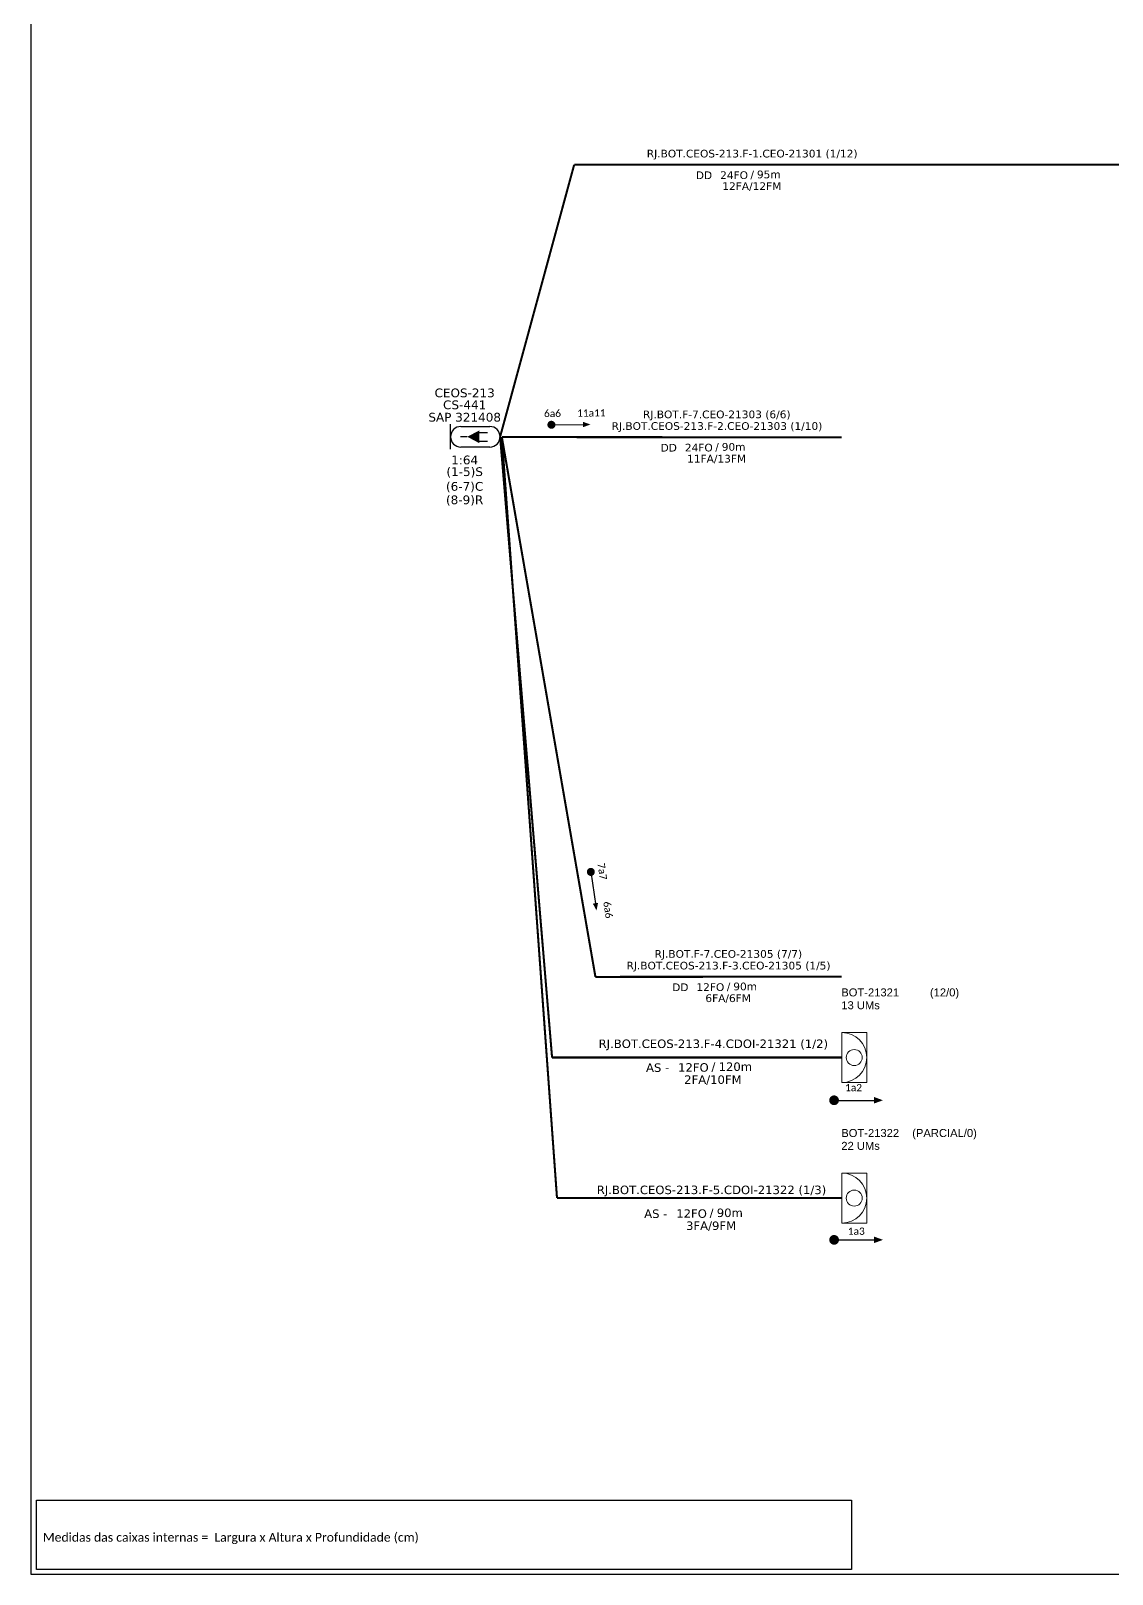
# Model space of a CAD drawing. Header units: metres. Extents: x 0 to 841, y 0 to 594.
# Drawn here: x -0.2 to 207.7, y -0.1 to 296.9 of the extents above; entities that cross this region are included whole.
import ezdxf
from ezdxf.enums import TextEntityAlignment as Align

# ---------------------------------------------------------------- set-up
doc = ezdxf.new("R2010")
doc.units = ezdxf.units.M
for name, color, linetype, lineweight in [("20.0-LEGENDA DOS CDO'S", 1, 'Continuous', 0), ('20.1-CDO_INTERIOR', 1, 'Continuous', 0), ('40.1-ETIQUETAS', 1, 'Continuous', 20)]:
    doc.layers.add(name, color=color, linetype=linetype, lineweight=lineweight)
for name, color, linetype in [('20.4-CEOS', 1, 'Continuous'), ('CAP a instalar', 1, 'Continuous'), ('SETA', 7, 'Continuous')]:
    doc.layers.add(name, color=color, linetype=linetype)
doc.styles.add('ARIAL', font='arial.ttf')
doc.styles.add('siredit', font='verdana.ttf')
doc.styles.get("Standard").update_dxf_attribs({"font": 'arial.ttf'})
doc.styles.add('WMF-Calibri0', font='calibri.ttf')
doc.linetypes.add('FENCELINE1', pattern='A,0.25,-0.1,[133,ltypeshp.shx,S=0.1,R=0,X=-0.1,Y=0],-0.1,1', length=1.45)

# ---------------------------------------------------------------- blocks, each defined once
blk = doc.blocks.new('ETIQUETA_RS5F')
at = {"layer": '40.1-ETIQUETAS', "color": 0, "style": 'siredit'}
blk.add_text('/', height=1.5, dxfattribs=at).set_placement((1.55, -1.95), align=Align.MIDDLE_RIGHT)
for tag, p in [('ETIQUETA_R_SECUNDARIA', (1.18, 2.1)), ('ETIQUETA_R_PRIMARIA', (1.18, 4.1)), ('F_ATIVAS/F_MORTAS', (1.11, -4.24))]:
    blk.add_attdef(tag, text='', height=1.5, dxfattribs=at).set_placement(p, align=Align.MIDDLE_CENTER)
for tag, p in [('TIPO_CABO', (-6.62, -2.12)), ('CAP_CABO', (0.37, -2.09))]:
    blk.add_attdef(tag, text='', height=1.5, dxfattribs=at).set_placement(p, align=Align.MIDDLE_RIGHT)
blk.add_attdef('METROS', text='', height=1.5, dxfattribs=at).set_placement((2.11, -1.95), align=Align.MIDDLE_LEFT)
for tag, p in [('FUSÃO_1', (0.82, -8.39)), ('FUSÃO_2', (0.82, -10.6)), ('FUSÃO_3', (0.82, -12.93)), ('FUSÃO_4', (0.82, -15.14)), ('FUSÃO_5', (0.82, -17.16))]:
    blk.add_attdef(tag, text='', height=1.5, dxfattribs=at).set_placement(p, align=Align.CENTER)
blk = doc.blocks.new('CEOS_RP_CT_DRT')
at = {"layer": '20.4-CEOS', "color": 0}
for p, q in [((-4.54, 1.19), (-1.19, 1.19)), ((-1.19, -1.19), (-4.54, -1.19))]:
    blk.add_line(p, q, dxfattribs=at)
for points in [[(-5.73, -1.43), (-5.73, 1.44)], [(-3.79, 0), (-4.59, 0)], [(-2.47, 0.48), (-1.45, 0.48)], [(-2.47, -0.52), (-1.45, -0.52)]]:
    blk.add_lwpolyline(points, dxfattribs=at)
blk.add_lwpolyline([(-3.79, 0, 0, 1.47, 0), (-2.41, 0, 1.47, 1.47, 0)], format="xyseb", dxfattribs=at)
for centre, start, end in [((-4.54, 0), 90, 270), ((-1.19, 0), 270, 90)]:
    blk.add_arc(centre, 1.19, start, end, dxfattribs=at)
at = {"layer": '20.4-CEOS', "color": 7, "style": 'siredit'}
for tag, p in [('Nº_DA_CEOS', (-2.86, 5.6)), ('LOCAL', (-2.86, 4.24)), ('SAP', (-2.86, 2.78)), ('RACIO_SPLITAGEM', (-2.86, -1.88)), ('FIBRAS_SPLITTER', (-2.86, -3.58)), ('FIBRAS_TOP_C', (-2.86, -5.08)), ('RESERVA_FINAIS', (-2.86, -6.39))]:
    blk.add_attdef(tag, text='', height=1.01, dxfattribs=at).set_placement(p, align=Align.TOP_CENTER)
blk = doc.blocks.new('CDOI_INT')
at = {"layer": '20.1-CDO_INTERIOR', "color": 0, "lineweight": 18}
blk.add_lwpolyline([(4.25, -4.25), (4.25, 4.25), (0, 4.25), (0, -4.25)], close=True, dxfattribs=at)
blk.add_circle((2.12, 0), 1.36, dxfattribs=at)
blk.add_arc((0, 0), 4.25, 270, 90, dxfattribs=at)
at = {"layer": "20.0-LEGENDA DOS CDO'S", "color": 0, "style": 'ARIAL'}
for tag, p in [('CDO_N', (-0.08, 10.38)), ('SPLITER_1', (21.18, 10.38)), ('SURVEY', (-0.08, 8.2)), ('SPLITER_2', (21.19, 8.68)), ('SAP', (-0.08, 6.23)), ('1:XX', (5.94, -2.22)), ('UMS', (5.94, -4.24))]:
    blk.add_attdef(tag, p, '', height=1.36, dxfattribs=at)
blk.add_attdef('FIBRAS_UTILIZADAS', text='', height=1.36, dxfattribs=at).set_placement((15.34, 10.38), align=Align.CENTER)

msp = doc.modelspace()

# ---------------------------------------------------------------- linework, layer by layer
at = {"color": 7}
msp.add_lwpolyline([(-0.21, -0.13), (840.79, -0.13), (840.79, 593.87), (-0.21, 593.87)], close=True, dxfattribs=at)
for points, const_width in [([(99.52, 221.06, 1), (100.29, 221.06, 1)], 0.77), ([(107.43, 135.39, 1), (107.54, 134.63, 1)], 0.77), ([(153.8, 64.2, 1), (154.74, 64.2, 1)], 0.932)]:
    msp.add_lwpolyline(points, format="xyb", close=True, dxfattribs=dict(const_width=const_width))
at = {"color": 7, "const_width": 0.932}
msp.add_lwpolyline([(153.8, 91.06, 1), (154.74, 91.06, 1)], format="xyb", close=True, dxfattribs=at)
at = {"color": 0}
msp.add_lwpolyline([(0.89, 14.1), (157.64, 14.1), (157.64, 0.75), (0.89, 0.75)], close=True, dxfattribs=at)
at = {"layer": 'CAP a instalar', "color": 7, "ltscale": 7, "const_width": 0.395}
for points in [[(90.04, 218.76), (104.28, 271.1)], [(104.28, 271.1), (213.28, 271.1)], [(90.37, 218.69), (155.75, 218.65)], [(90.37, 218.69), (108.37, 114.81)], [(108.37, 114.81), (155.75, 114.84)]]:
    msp.add_lwpolyline(points, dxfattribs=at)
at = {"layer": 'CAP a instalar', "color": 1, "linetype": 'FENCELINE1', "ltscale": 7, "const_width": 0.395}
for points in [[(90.04, 218.76), (100.03, 99.29)], [(100.03, 99.29), (155.75, 99.29)]]:
    msp.add_lwpolyline(points, dxfattribs=at)
at = {"layer": 'CAP a instalar', "color": 8, "linetype": 'FENCELINE1', "ltscale": 0.3, "const_width": 0.395}
msp.add_lwpolyline([(90.37, 218.69), (100.98, 72.24)], dxfattribs=at)
at = {"layer": 'CAP a instalar', "color": 8, "linetype": 'FENCELINE1', "ltscale": 7, "const_width": 0.395}
msp.add_lwpolyline([(100.98, 72.24), (155.75, 72.24)], dxfattribs=at)
at = {"layer": 'SETA'}
for points in [[(99.91, 221.06), (106.53, 221.1)], [(107.49, 135.01), (108.44, 128.46)], [(154.6, 64.19), (162.61, 64.19)]]:
    msp.add_lwpolyline(points, dxfattribs=at)
at = {"layer": 'SETA', "color": 7}
msp.add_lwpolyline([(154.6, 91.05), (162.61, 91.05)], dxfattribs=at)
at = {"layer": 'SETA'}
for points in [[(105.99, 221.62), (107.41, 221.12), (106, 220.6)], [(108.88, 129.06), (108.58, 127.59), (107.87, 128.91)], [(161.97, 64.82), (163.67, 64.2), (161.97, 63.58)]]:
    msp.add_solid(points, dxfattribs=at)
at = {"layer": 'SETA', "color": 7}
msp.add_solid([(161.97, 91.69), (163.67, 91.06), (161.97, 90.44)], dxfattribs=at)

# ---------------------------------------------------------------- block references
at = {"layer": '20.4-CEOS', "color": 5}
ref = msp.add_blockref('CEOS_RP_CT_DRT', (90.04, 218.75), dxfattribs=dict(at, xscale=1.664482663869858, yscale=1.664482663869858, zscale=1.664482659839999))
ref.add_attrib('Nº_DA_CEOS', 'CEOS-213', dxfattribs={"color": 5, "height": 1.681, "style": 'siredit'}).set_placement((83.22, 228.04), align=Align.TOP_CENTER)
ref.add_attrib('LOCAL', 'CS-441', dxfattribs={"color": 5, "height": 1.681, "style": 'siredit'}).set_placement((83.22, 225.74), align=Align.TOP_CENTER)
ref.add_attrib('SAP', 'SAP 321408', dxfattribs={"color": 5, "height": 1.681, "style": 'siredit'}).set_placement((83.22, 223.36), align=Align.TOP_CENTER)
ref.add_attrib('RACIO_SPLITAGEM', '1:64', dxfattribs={"color": 5, "height": 1.681, "style": 'siredit'}).set_placement((83.22, 215.13), align=Align.TOP_CENTER)
ref.add_attrib('FIBRAS_SPLITTER', '(1-5)S', dxfattribs={"color": 5, "height": 1.681, "style": 'siredit'}).set_placement((83.22, 212.88), align=Align.TOP_CENTER)
ref.add_attrib('FIBRAS_TOP_C', '(6-7)C', dxfattribs={"color": 5, "height": 1.681, "style": 'siredit'}).set_placement((83.21, 210.05), align=Align.TOP_CENTER)
ref.add_attrib('RESERVA_FINAIS', '(8-9)R', dxfattribs={"color": 5, "height": 1.681, "style": 'siredit'}).set_placement((83.21, 207.46), align=Align.TOP_CENTER)
at = {"layer": '40.1-ETIQUETAS', "color": 7}
ref = msp.add_blockref('ETIQUETA_RS5F', (137.34, 271.17), dxfattribs=dict(at, xscale=0.9879407872940352, yscale=0.9879407872940352, zscale=0.9879407872949979))
ref.add_attrib('ETIQUETA_R_SECUNDARIA', 'RJ.BOT.CEOS-213.F-1.CEO-21301 (1/12)', dxfattribs={"color": 0, "height": 1.4819, "style": 'siredit'}).set_placement((138.51, 273.25), align=Align.MIDDLE_CENTER)
ref.add_attrib('TIPO_CABO', 'DD', dxfattribs={"color": 0, "height": 1.482, "style": 'siredit'}).set_placement((130.81, 269.08), align=Align.MIDDLE_RIGHT)
ref.add_attrib('CAP_CABO', '24FO', dxfattribs={"color": 0, "height": 1.482, "style": 'siredit'}).set_placement((137.71, 269.1), align=Align.MIDDLE_RIGHT)
ref.add_attrib('METROS', '95m', dxfattribs={"color": 0, "height": 1.482, "style": 'siredit'}).set_placement((139.43, 269.24), align=Align.MIDDLE_LEFT)
ref.add_attrib('F_ATIVAS/F_MORTAS', '12FA/12FM', dxfattribs={"color": 0, "height": 1.482, "style": 'siredit'}).set_placement((138.44, 266.98), align=Align.MIDDLE_CENTER)
ref = msp.add_blockref('ETIQUETA_RS5F', (130.57, 218.74), dxfattribs=dict(at, xscale=0.9879407872940352, yscale=0.9879407872940352, zscale=0.9879407872949979))
ref.add_attrib('ETIQUETA_R_PRIMARIA', 'RJ.BOT.F-7.CEO-21303 (6/6)', dxfattribs={"color": 0, "height": 1.4819, "style": 'siredit'}).set_placement((131.7, 223.06), align=Align.MIDDLE_CENTER)
ref.add_attrib('ETIQUETA_R_SECUNDARIA', 'RJ.BOT.CEOS-213.F-2.CEO-21303 (1/10)', dxfattribs={"color": 0, "height": 1.4819, "style": 'siredit'}).set_placement((131.74, 220.82), align=Align.MIDDLE_CENTER)
ref.add_attrib('TIPO_CABO', 'DD', dxfattribs={"color": 0, "height": 1.482, "style": 'siredit'}).set_placement((124.03, 216.65), align=Align.MIDDLE_RIGHT)
ref.add_attrib('CAP_CABO', '24FO', dxfattribs={"color": 0, "height": 1.482, "style": 'siredit'}).set_placement((130.93, 216.67), align=Align.MIDDLE_RIGHT)
ref.add_attrib('METROS', '90m', dxfattribs={"color": 0, "height": 1.482, "style": 'siredit'}).set_placement((132.66, 216.81), align=Align.MIDDLE_LEFT)
ref.add_attrib('F_ATIVAS/F_MORTAS', '11FA/13FM', dxfattribs={"color": 0, "height": 1.482, "style": 'siredit'}).set_placement((131.67, 214.54), align=Align.MIDDLE_CENTER)
ref = msp.add_blockref('ETIQUETA_RS5F', (132.79, 114.9), dxfattribs=dict(at, xscale=0.9879407872940352, yscale=0.9879407872940352, zscale=0.9879407872949979))
ref.add_attrib('ETIQUETA_R_PRIMARIA', 'RJ.BOT.F-7.CEO-21305 (7/7)', dxfattribs={"color": 0, "height": 1.4819, "style": 'siredit'}).set_placement((133.93, 119.23), align=Align.MIDDLE_CENTER)
ref.add_attrib('ETIQUETA_R_SECUNDARIA', 'RJ.BOT.CEOS-213.F-3.CEO-21305 (1/5)', dxfattribs={"color": 0, "height": 1.4819, "style": 'siredit'}).set_placement((133.96, 116.98), align=Align.MIDDLE_CENTER)
ref.add_attrib('TIPO_CABO', 'DD', dxfattribs={"color": 0, "height": 1.482, "style": 'siredit'}).set_placement((126.26, 112.81), align=Align.MIDDLE_RIGHT)
ref.add_attrib('CAP_CABO', '12FO', dxfattribs={"color": 0, "height": 1.482, "style": 'siredit'}).set_placement((133.15, 112.84), align=Align.MIDDLE_RIGHT)
ref.add_attrib('METROS', '90m', dxfattribs={"color": 0, "height": 1.482, "style": 'siredit'}).set_placement((134.88, 112.97), align=Align.MIDDLE_LEFT)
ref.add_attrib('F_ATIVAS/F_MORTAS', '6FA/6FM', dxfattribs={"color": 0, "height": 1.482, "style": 'siredit'}).set_placement((133.89, 110.71), align=Align.MIDDLE_CENTER)
at = {"layer": 'CAP a instalar', "color": 1, "linetype": 'FENCELINE1', "ltscale": 7}
ref = msp.add_blockref('CDOI_INT', (155.75, 99.29), dxfattribs=dict(at, xscale=1.132403324769559, yscale=1.132403324769559, zscale=1.132403324769559))
ref.add_attrib('CDO_N', 'BOT-21321', (155.65, 111.05), dxfattribs={"layer": "20.0-LEGENDA DOS CDO'S", "color": 0, "height": 1.54, "style": 'ARIAL'})
ref.add_attrib('FIBRAS_UTILIZADAS', '        (12/0)', dxfattribs={"layer": "20.0-LEGENDA DOS CDO'S", "color": 0, "height": 1.5404, "style": 'ARIAL'}).set_placement((173.12, 111.05), align=Align.CENTER)
ref.add_attrib('SURVEY', '13 UMs', (155.66, 108.58), dxfattribs={"layer": "20.0-LEGENDA DOS CDO'S", "color": 0, "height": 1.54, "style": 'ARIAL'})
ref = msp.add_blockref('ETIQUETA_RS5F', (129.75, 99.65), dxfattribs=dict(at, xscale=1.086734866023446, yscale=1.086734866024278, zscale=1.086734866024499))
ref.add_attrib('ETIQUETA_R_SECUNDARIA', 'RJ.BOT.CEOS-213.F-4.CDOI-21321 (1/2)', dxfattribs={"layer": '40.1-ETIQUETAS', "color": 0, "height": 1.6301, "style": 'siredit'}).set_placement((131.04, 101.94), align=Align.MIDDLE_CENTER)
ref.add_attrib('TIPO_CABO', 'AS -', dxfattribs={"layer": '40.1-ETIQUETAS', "color": 0, "height": 1.63, "style": 'siredit'}).set_placement((122.56, 97.35), align=Align.MIDDLE_RIGHT)
ref.add_attrib('CAP_CABO', '12FO', dxfattribs={"layer": '40.1-ETIQUETAS', "color": 0, "height": 1.63, "style": 'siredit'}).set_placement((130.15, 97.38), align=Align.MIDDLE_RIGHT)
ref.add_attrib('METROS', '120m', dxfattribs={"layer": '40.1-ETIQUETAS', "color": 0, "height": 1.63, "style": 'siredit'}).set_placement((132.05, 97.53), align=Align.MIDDLE_LEFT)
ref.add_attrib('F_ATIVAS/F_MORTAS', '2FA/10FM', dxfattribs={"layer": '40.1-ETIQUETAS', "color": 0, "height": 1.63, "style": 'siredit'}).set_placement((130.96, 95.04), align=Align.MIDDLE_CENTER)
at = {"layer": 'CAP a instalar', "color": 8, "linetype": 'FENCELINE1', "ltscale": 7}
ref = msp.add_blockref('CDOI_INT', (155.75, 72.24), dxfattribs=dict(at, xscale=1.132403324769559, yscale=1.132403324769559, zscale=1.132403324769559))
ref.add_attrib('CDO_N', 'BOT-21322', (155.65, 83.99), dxfattribs={"layer": "20.0-LEGENDA DOS CDO'S", "color": 0, "height": 1.54, "style": 'ARIAL'})
ref.add_attrib('FIBRAS_UTILIZADAS', '        (PARCIAL/0)', dxfattribs={"layer": "20.0-LEGENDA DOS CDO'S", "color": 0, "height": 1.5404, "style": 'ARIAL'}).set_placement((173.12, 83.99), align=Align.CENTER)
ref.add_attrib('SURVEY', '22 UMs', (155.66, 81.52), dxfattribs={"layer": "20.0-LEGENDA DOS CDO'S", "color": 0, "height": 1.54, "style": 'ARIAL'})
ref = msp.add_blockref('ETIQUETA_RS5F', (129.4, 71.53), dxfattribs=dict(at, xscale=1.086734866023446, yscale=1.086734866024278, zscale=1.086734866024499))
ref.add_attrib('ETIQUETA_R_SECUNDARIA', 'RJ.BOT.CEOS-213.F-5.CDOI-21322 (1/3)', dxfattribs={"layer": '40.1-ETIQUETAS', "color": 0, "height": 1.6301, "style": 'siredit'}).set_placement((130.69, 73.82), align=Align.MIDDLE_CENTER)
ref.add_attrib('TIPO_CABO', 'AS -', dxfattribs={"layer": '40.1-ETIQUETAS', "color": 0, "height": 1.63, "style": 'siredit'}).set_placement((122.21, 69.23), align=Align.MIDDLE_RIGHT)
ref.add_attrib('CAP_CABO', '12FO', dxfattribs={"layer": '40.1-ETIQUETAS', "color": 0, "height": 1.63, "style": 'siredit'}).set_placement((129.8, 69.26), align=Align.MIDDLE_RIGHT)
ref.add_attrib('METROS', '90m', dxfattribs={"layer": '40.1-ETIQUETAS', "color": 0, "height": 1.63, "style": 'siredit'}).set_placement((131.7, 69.41), align=Align.MIDDLE_LEFT)
ref.add_attrib('F_ATIVAS/F_MORTAS', '3FA/9FM', dxfattribs={"layer": '40.1-ETIQUETAS', "color": 0, "height": 1.63, "style": 'siredit'}).set_placement((130.61, 66.92), align=Align.MIDDLE_CENTER)

# ---------------------------------------------------------------- texts
at = {"char_height": 1.4014, "width": 19.5263, "attachment_point": 5}
for s, insert, rotation in [('{\\fCalibri|b0|i0|c0|p34;\\C7;6a6}', (100.11, 223.25), 0.3801), ('\\C7;\\fCalibri|b0|i0|c0|p34;11a11', (107.59, 223.34), 0.3801), ('{\\fCalibri|b0|i0|c0|p34;\\C7;7a7}', (109.68, 135.11), 278.2675), ('\\C7;\\fCalibri|b0|i0|c0|p34;6a6', (110.8, 127.72), 278.2675)]:
    msp.add_mtext(s, dxfattribs=dict(at, insert=insert, rotation=rotation))
at = {"color": 1, "insert": (158.01, 93.5), "char_height": 1.3976, "width": 23.6268, "attachment_point": 5}
msp.add_mtext('{\\fCalibri|b0|i0|c0|p34;\\C7;1a2}', dxfattribs=at)
at = {"insert": (158.54, 65.86), "char_height": 1.3976, "width": 23.6268, "attachment_point": 5}
msp.add_mtext('\\C7;\\fCalibri|b0|i0|c0|p34;1a3', dxfattribs=at)
at = {"insert": (2.11, 7.8), "char_height": 1.69, "width": 156.1458, "attachment_point": 1, "style": 'WMF-Calibri0'}
msp.add_mtext('Medidas das caixas internas =  Largura x Altura x Profundidade (cm)', dxfattribs=at)

doc.saveas('drawing.dxf')
